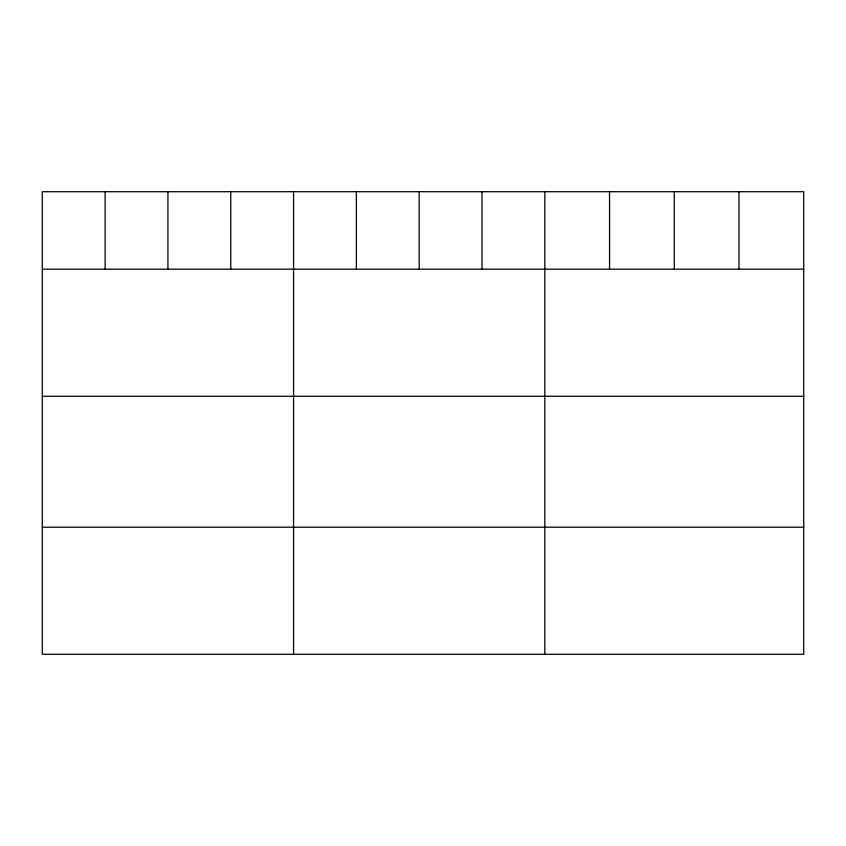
<?xml version="1.0" encoding="UTF-8"?>
<svg xmlns="http://www.w3.org/2000/svg" width="846" height="846" viewBox="0 0 846 846"><rect width="100%" height="100%" fill="white"/><g stroke="black" fill="none" stroke-linecap="round" stroke-linejoin="round"><path stroke-width="1.27" d="M803.7 269.176L803.7 654.286L42.3 654.286L42.3 191.714L803.7 191.714L803.7 269.176L42.3 269.176M42.3 396.266L803.7 396.266M42.3 527.206L803.7 527.206M738.981 191.714L738.981 269.176M674.262 191.714L674.262 269.176M609.543 191.714L609.543 269.176M544.824 191.714L544.824 654.286M482.009 191.714L482.009 269.176M419.193 191.714L419.193 269.176M356.378 191.714L356.378 269.176M293.562 191.714L293.562 654.286M230.746 191.714L230.746 269.176M167.931 191.714L167.931 269.176M105.116 191.714L105.116 269.176"/></g></svg>
